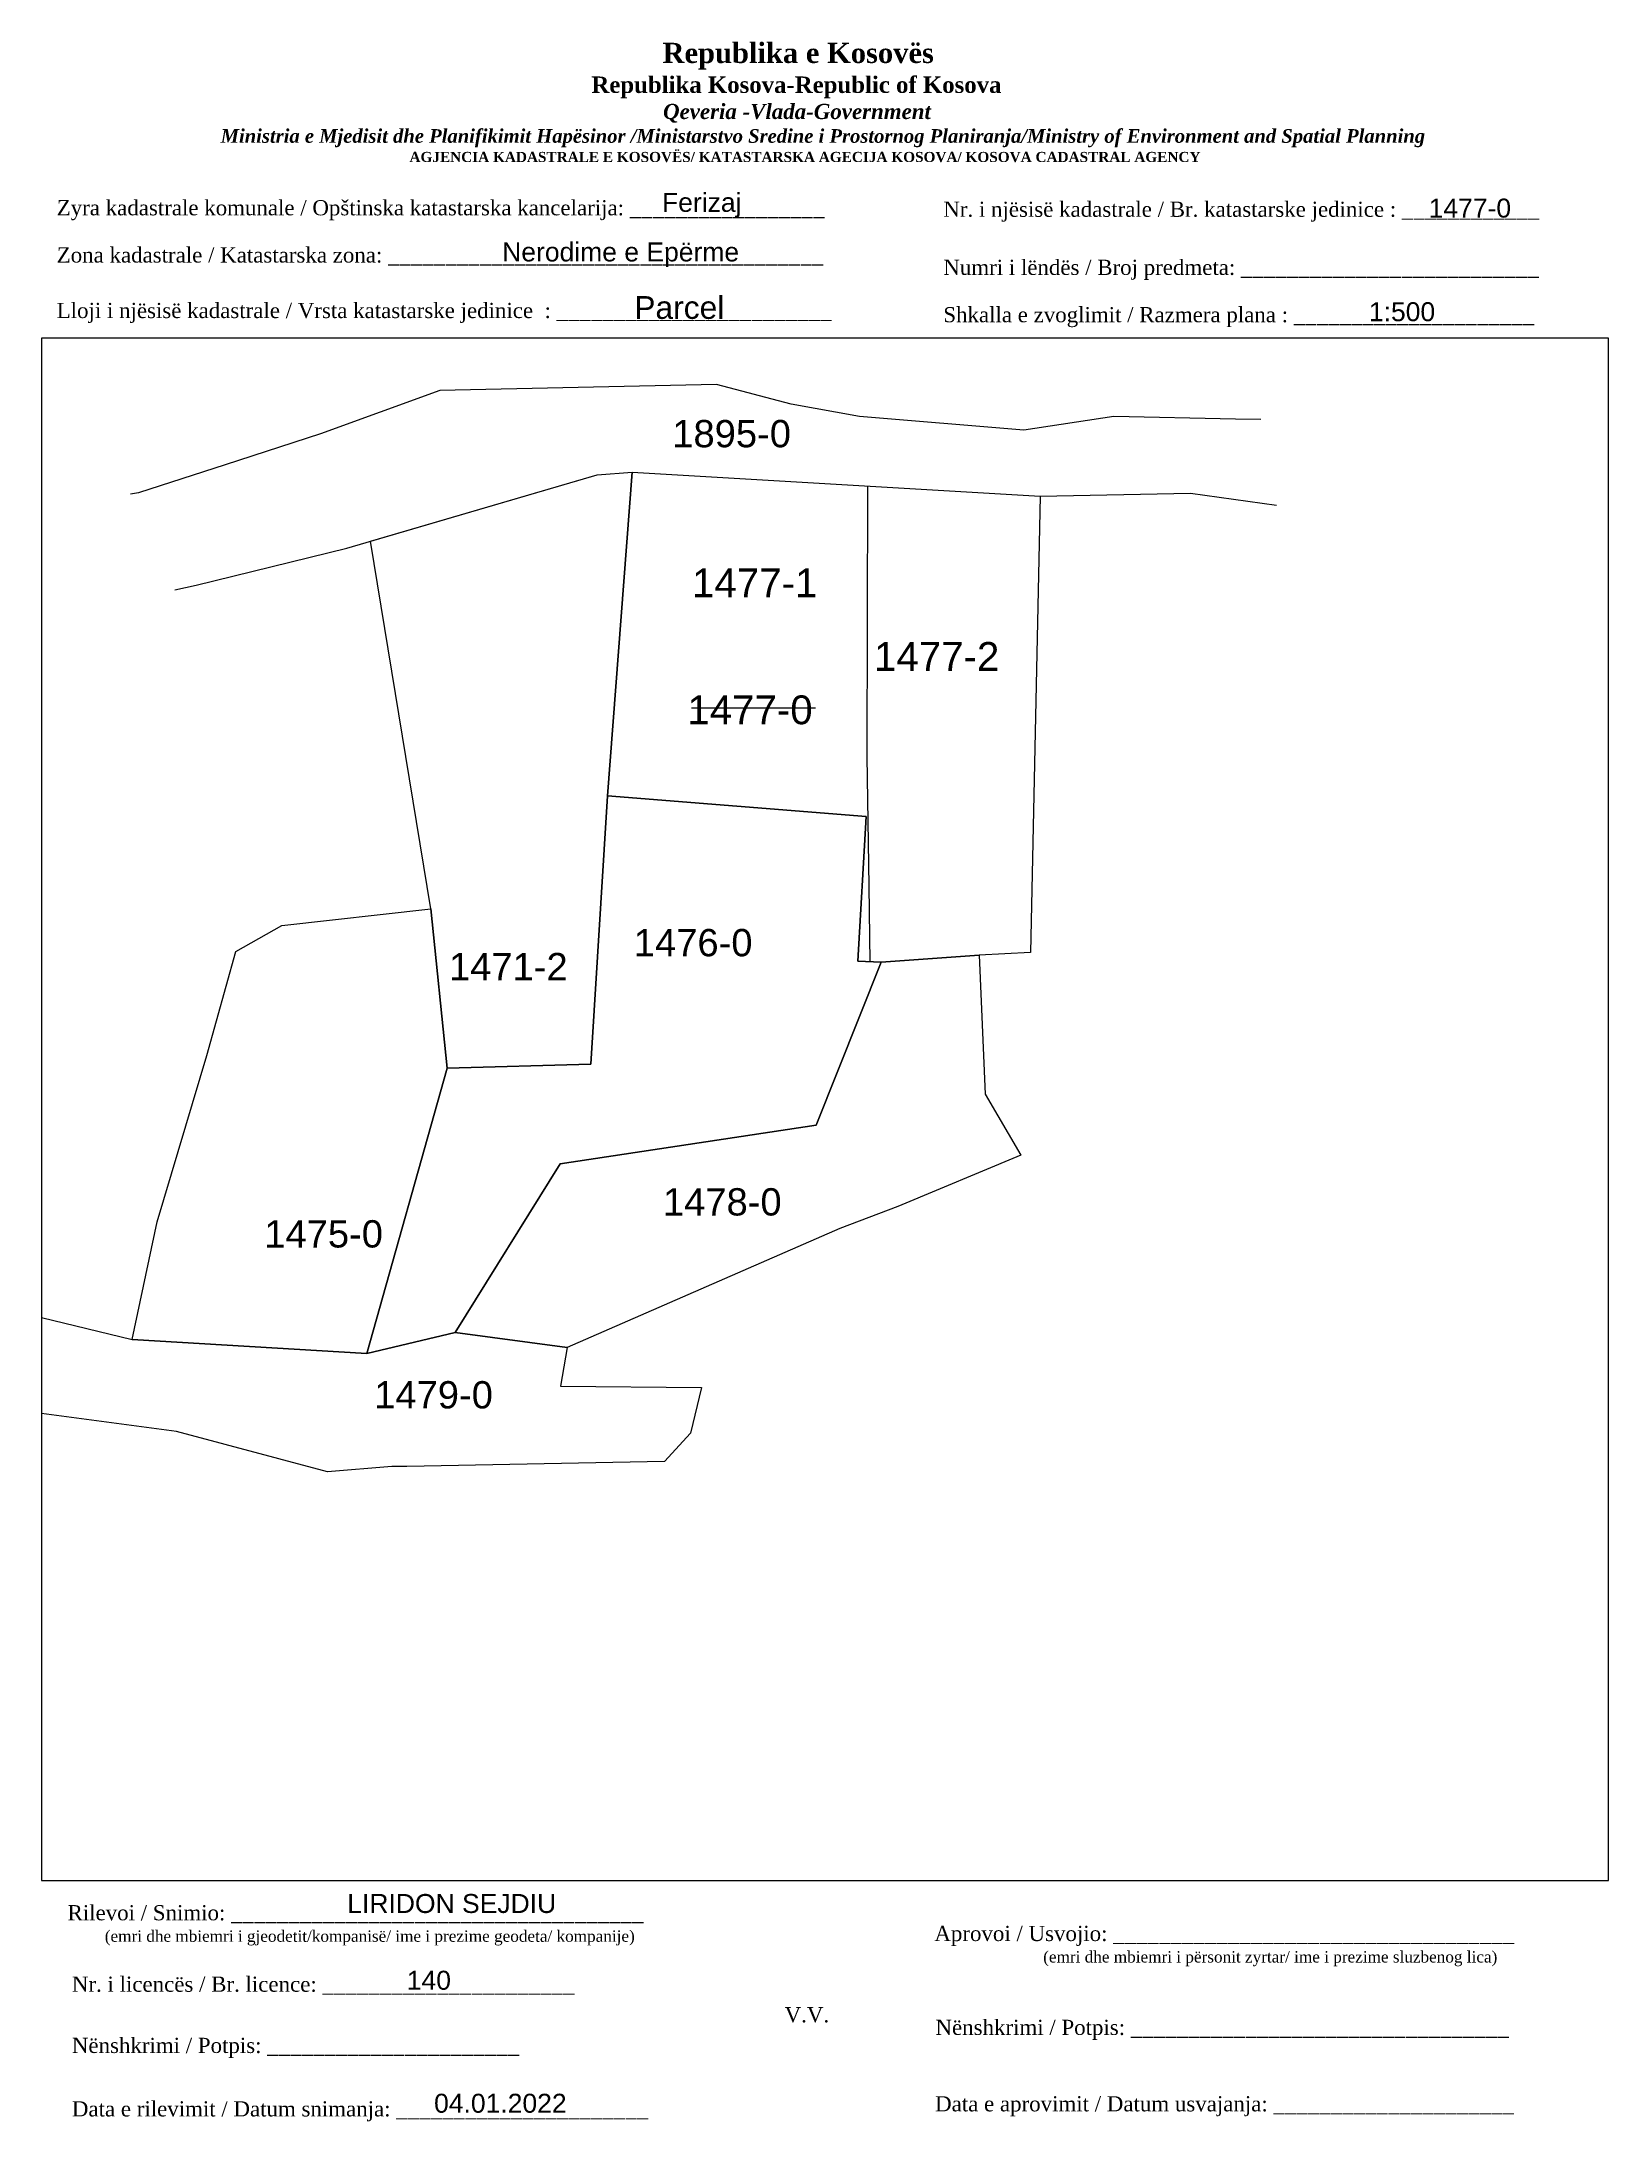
# Paper-space layout 'Manuali' of a CAD drawing. Header units: metres, sheet in millimetres. Extents: x 1 to 208, y 2 to 276.
# The model-space entities are those that its viewports show. They can reach past a viewport. Long polylines and large blocks are cut down to what shows.
import ezdxf
from ezdxf.enums import TextEntityAlignment as Align

# ---------------------------------------------------------------- set-up
doc = ezdxf.new("R2010")
doc.units = ezdxf.units.M
doc.layers.get('0').update_dxf_attribs({"lineweight": 0})
for name, color, linetype, lineweight in [('Korniza e jashtme', 7, 'Continuous', 0), ('Ndarjet', 1, 'Continuous', 0), ('Nr Parceles Baze', 7, 'Continuous', 0), ('Nr-Kojshi', 251, 'Continuous', 0), ('Nr-Ri', 1, 'Continuous', 0), ('Parc-Kojshi', 251, 'Continuous', 0), ('Parcela Baze', 7, 'Continuous', 0)]:
    doc.layers.add(name, color=color, linetype=linetype, lineweight=lineweight)
doc.styles.get("Standard").update_dxf_attribs({"font": 'arial.ttf'})

msp = doc.modelspace()

# ---------------------------------------------------------------- linework, layer by layer
at = {"layer": 'Ndarjet', "elevation": 676.06, "flags": 128}
msp.add_lwpolyline([(7506516.13, 4692263.82), (7506516.07, 4692268.81), (7506515.93, 4692277.35), (7506515.99, 4692295.19)], dxfattribs=at)
at = {"layer": 'Nr-Ri', "flags": 128}
msp.add_lwpolyline([(7506504.35, 4692280.56), (7506512.54, 4692280.57)], dxfattribs=at)
at = {"layer": 'Parc-Kojshi', "flags": 128}
for points in [[(7506541.9, 4692299.57), (7506540.22, 4692299.59), (7506532.2, 4692299.77), (7506526.27, 4692298.86), (7506515.44, 4692299.76), (7506510.93, 4692300.59), (7506506, 4692301.87), (7506487.75, 4692301.49), (7506479.89, 4692298.62), (7506473.61, 4692296.59), (7506467.88, 4692294.74), (7506467.36, 4692294.66)], [(7506470.28, 4692288.35), (7506471.68, 4692288.64), (7506481.62, 4692291.08), (7506498.13, 4692295.92), (7506500.45, 4692296.1), (7506527.34, 4692294.52), (7506537.26, 4692294.72), (7506542.93, 4692293.93)], [(7506487.17, 4692267.3), (7506483.19, 4692291.54), (7506498.13, 4692295.92), (7506500.45, 4692296.1), (7506498.82, 4692274.75), (7506497.71, 4692257.07), (7506488.24, 4692256.8), (7506487.17, 4692267.3)], [(7506498.82, 4692274.75), (7506515.87, 4692273.4), (7506515.33, 4692263.86), (7506516.86, 4692263.79), (7506512.58, 4692253.04), (7506495.7, 4692250.49), (7506488.77, 4692239.37), (7506482.94, 4692238), (7506488.24, 4692256.8), (7506497.71, 4692257.07), (7506498.82, 4692274.75)], [(7506488.24, 4692256.8), (7506482.94, 4692238), (7506467.47, 4692238.92), (7506469.12, 4692246.68), (7506472.39, 4692257.63), (7506474.3, 4692264.5), (7506477.33, 4692266.21), (7506487.17, 4692267.3), (7506488.24, 4692256.8)], [(7506516.86, 4692263.79), (7506523.33, 4692264.25), (7506523.71, 4692255.08), (7506526.08, 4692251.06), (7506517.96, 4692247.69), (7506514.13, 4692246.23), (7506496.16, 4692238.38), (7506488.77, 4692239.37), (7506495.7, 4692250.49), (7506512.58, 4692253.04), (7506516.86, 4692263.79)], [(7506482.94, 4692238), (7506488.77, 4692239.37), (7506496.16, 4692238.38), (7506495.72, 4692235.84), (7506505.02, 4692235.74), (7506504.29, 4692232.74), (7506502.57, 4692230.87), (7506485.59, 4692230.55), (7506484.59, 4692230.54), (7506480.34, 4692230.2), (7506470.4, 4692232.85), (7506454.1, 4692235.04), (7506453.43, 4692242.3), (7506467.47, 4692238.92), (7506482.94, 4692238)]]:
    msp.add_lwpolyline(points, dxfattribs=at)
at = {"layer": 'Parcela Baze', "flags": 128}
msp.add_lwpolyline([(7506527.34, 4692294.52), (7506526.7, 4692264.43), (7506523.33, 4692264.25), (7506516.86, 4692263.79), (7506515.33, 4692263.86), (7506515.87, 4692273.4), (7506498.82, 4692274.75), (7506500.45, 4692296.1), (7506527.34, 4692294.52)], dxfattribs=at)

# ---------------------------------------------------------------- texts
at = {"layer": 'Nr Parceles Baze'}
msp.add_text('1477-0', height=1.9, dxfattribs=at).set_placement((7506504.08, 4692279.48))
at = {"layer": 'Nr-Kojshi'}
msp.add_text('1895-0', height=1.8, dxfattribs=at).set_placement((7506507, 4692298.64), align=Align.MIDDLE_CENTER)
for s, p in [('1476-0', (7506500.55, 4692264.18)), ('1471-2', (7506488.36, 4692262.6)), ('1478-0', (7506502.47, 4692247.09)), ('1475-0', (7506476.18, 4692244.98)), ('1479-0', (7506483.43, 4692234.37))]:
    msp.add_text(s, height=1.8, dxfattribs=at).set_placement(p)
at = {"layer": 'Nr-Ri'}
for s, p in [('1477-1', (7506504.39, 4692287.85)), ('1477-2', (7506516.39, 4692283))]:
    msp.add_text(s, height=1.9, dxfattribs=at).set_placement(p)

psp = doc.layouts.new('Manuali')

# ---------------------------------------------------------------- texts
for s, p in [('1477-0', (183.92, 252.84)), ('Nerodime e Epërme', (61.73, 247.06)), ('LIRIDON SEJDIU ', (41.3, 29.28)), ('140', (49.15, 19.16)), ('04.01.2022', (52.75, 2.94))]:
    psp.add_text(s, height=2.5).set_placement(p)
for s, insert, char_height, width, attachment_point in [('\\pi77.297;{\\fBook Antiqua|b1|i0|c0|p18;\\H1.333x;Republika e Kosovës\\fTimes New Roman|b1|i0|c0|p18;\\P\\pi67.927;\\fBook Antiqua|b1|i0|c0|p18;\\H0.8125x;Republika Kosova-Republic of Kosova\\fTimes New Roman|b1|i0|c0|p18;\\P\\pi77.378;\\fBook Antiqua|b1|i1|c0|p18;\\H0.9233x;Qeveria -Vlada-Government \\P\\pi13.032,l6,t23.033;\\fTimes New Roman|b1|i1|c0|p18;\\H0.9x;Ministria e Mjedisit dhe Planifikimit Hapësinor /Ministarstvo Sredine i Prostornog Planiranja/Ministry of Environment and Spatial Planning\\P\\pi43.931,l0,tz;\\fBook Antiqua|b1|i0|c0|p18;\\H0.7406x;AGJENCIA KADASTRALE E KOSOVËS/ KATASTARSKA AGECIJA KOSOVA/ KOSOVA CADASTRAL AGENCY}', (5.57, 275.89), 2, 191.8237, 1), ('{\\fTimes New Roman|b0|i0|c0|p18;Zyra kadastrale komunale / Opštinska katastarska kancelarija: _________________}', (2.98, 255.14), 2, 100.6873, 1), ('Ferizaj', (88.05, 254.47), 2.5, 9.9735, 5), ('{\\fTimes New Roman|b0|i0|c0|p18;Nr. i njësisë kadastrale / Br. katastarske jedinice : ____________}', (119.91, 254.94), 2, 79.9484, 1), ('{\\fTimes New Roman|b0|i0|c0|p18;Zona kadastrale / Katastarska zona: ______________________________________}', (2.98, 248.91), 2, 100.6873, 1), ('{\\fTimes New Roman|b0|i0|c0|p18;Numri i lëndës / Broj predmeta: __________________________}', (119.91, 247.28), 2, 79.9484, 1), ('{\\fTimes New Roman|b0|i0|c0|p18;Lloji i njësisë kadastrale / Vrsta katastarske jedinice  : ________________________}', (2.98, 241.59), 2, 100.6873, 1), ('{\\fArial|b0|i0|c0|p34;Parcel}', (85.09, 240.96), 3, 11.2939, 5), ('1:500', (180.41, 240.41), 2.5, 10.1784, 5), ('{\\fTimes New Roman|b0|i0|c0|p18;Shkalla e zvoglimit / Razmera plana : _____________________}', (119.91, 241.04), 2, 79.9484, 1), ('{\\fTimes New Roman|b0|i0|c0|p18;Rilevoi / Snimio: ____________________________________\\P     \\H0.75x;(emri dhe mbiemri i gjeodetit/kompanisë/ ime i prezime geodeta/ kompanije)}', (42.38, 27.65), 2, 74.7958, 5), ('{\\fTimes New Roman|b0|i0|c0|p18; Aprovoi / Usvojio: ___________________________________\\P                    \\H0.75x;(emri dhe mbiemri i përsonit zyrtar/ ime i prezime sluzbenog lica)}', (117.98, 27.58), 2, 83.344, 1), ('{\\fTimes New Roman|b0|i0|c0|p18;Nr. i licencës / Br. licence: ______________________\\P                                }', (4.98, 20.89), 2, 83.344, 1), ('{\\fTimes New Roman|b0|i0|c0|p18;V.V.                                 }', (101.92, 15.84), 2, 5.7076, 5), ('{\\fTimes New Roman|b0|i0|c0|p18; Nënshkrimi / Potpis: _________________________________}', (118.12, 15.2), 2, 83.344, 1), ('{\\fTimes New Roman|b0|i0|c0|p18;Nënshkrimi / Potpis: ______________________\\P                                 }', (4.98, 12.82), 2, 83.344, 1), ('{\\fTimes New Roman|b0|i0|c0|p18;Data e rilevimit / Datum snimanja: ______________________\\P                                 }', (4.98, 4.45), 2, 83.344, 1), ('{\\fTimes New Roman|b0|i0|c0|p18; Data e aprovimit / Datum usvajanja: _____________________}', (118.07, 5.12), 2, 83.344, 1)]:
    psp.add_mtext(s, dxfattribs=dict(insert=insert, char_height=char_height, width=width, attachment_point=attachment_point))

# ---------------------------------------------------------------- viewports
at = {"layer": 'Korniza e jashtme', "view_target_point": (370776.43, 310629.57)}
psp.add_viewport(center=(104.31, 135.25), size=(206.65, 203.4046), view_center_point=(7135736.73, 4381624.52), view_height=101.7023, dxfattribs=at)

doc.saveas('drawing.dxf')
